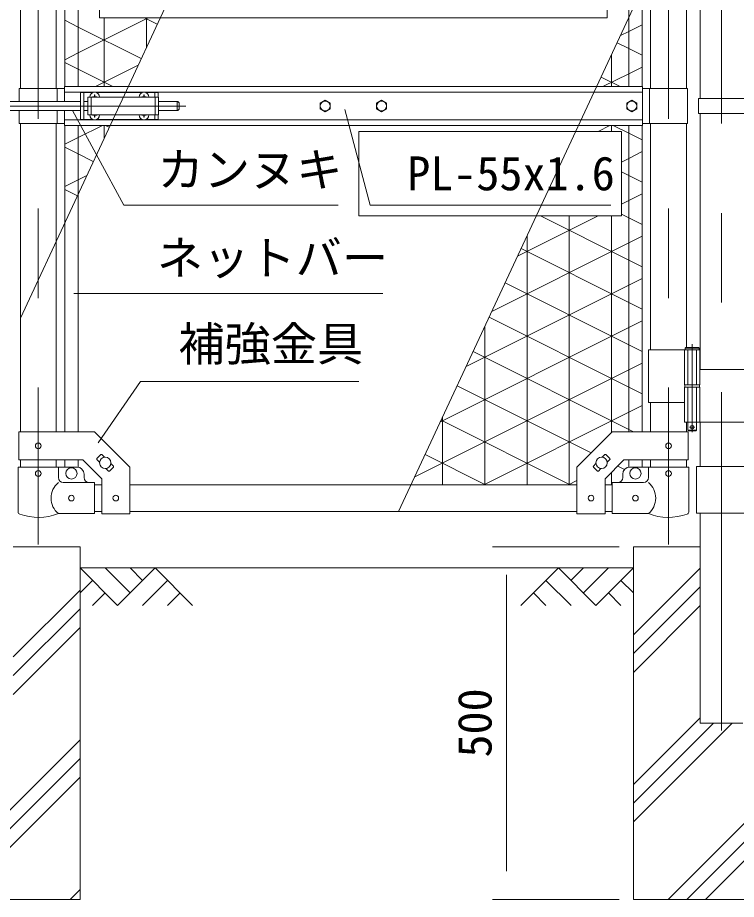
# Model space of a CAD drawing. Units: millimetres, scale not verified. Extents: x -4200 to 4200, y -2970 to 2970.
# Drawn here: x -2683 to -1663, y -1039 to 212 of the extents above; entities that cross this region are included whole.
import ezdxf
from ezdxf.enums import TextEntityAlignment as Align

# ---------------------------------------------------------------- set-up
doc = ezdxf.new("R2010")
doc.units = ezdxf.units.MM
doc.header["$LTSCALE"] = 20
doc.linetypes.add('DASHED', pattern=[7.5, 6, -1.5])
doc.linetypes.add('USER1', pattern=[50.8, 31.75, -6.35, 6.35, -6.35])
for name, color, linetype, lineweight in [('0-1_D-BMK', 2, 'USER1', 13), ('0-2_D-STR1', 1, 'Continuous', 18), ('0-3_D-STR3', 3, 'Continuous', 13), ('0-4_0', 7, 'Continuous', 9), ('0-5_D-DCR-HCH', 7, 'Continuous', 9), ('0-6_D-BGD', 7, 'Continuous', 9), ('0-7_D-STR4', 7, 'Continuous', 9), ('0-8_D-STR-DIM', 7, 'Continuous', 9), ('0-9_D-STR-TXT', 7, 'Continuous', 9), ('0-A_Defpoints', 8, 'Continuous', 18)]:
    doc.layers.add(name, color=color, linetype=linetype, lineweight=lineweight)
doc.styles.add('ＭＳ ゴシック', font='')
doc.styles.get('ＭＳ ゴシック').set_extended_font_data('MS Gothic')

msp = doc.modelspace()

# ---------------------------------------------------------------- linework, layer by layer
at = {"layer": '0-1_D-BMK'}
for p, q in [((-2653.4, 703.1), (-2653.4, -535.29)), ((-1759.2, 703.1), (-1759.2, -535.29)), ((-1684.05, 696.61), (-1684.05, -799.21)), ((-2784.09, 86.37), (-2444.09, 86.37)), ((-1725.64, -251.21), (-1725.64, -376.1)), ((-1729.26, -369.13), (-1722.01, -369.13))]:
    msp.add_line(p, q, dxfattribs=at)
at = {"layer": '0-2_D-STR1'}
for p, q in [((-2678.8, 548.32), (-2678.8, 111.37)), ((-2628, 548.32), (-2628, 111.37)), ((-1784.6, 431.87), (-1784.6, 111.37)), ((-1733.8, 403.87), (-1733.8, 111.37)), ((-1714.3, 403.87), (-1714.3, 96.87)), ((-1714.3, 75.87), (-1714.3, -287.13)), ((-2678.8, 61.37), (-2678.8, -375.58)), ((-2628, 61.37), (-2628, -375.58)), ((-1784.6, 61.37), (-1784.6, -259.13)), ((-1733.8, 61.37), (-1733.8, -256.13)), ((-1784.6, -334.13), (-1784.6, -375.58)), ((-1733.8, -362.13), (-1733.8, -375.58)), ((-1714.3, -362.13), (-1714.3, -424.93)), ((-2678.8, -415.58), (-2678.8, -425.63)), ((-2628, -415.58), (-2628, -425.63)), ((-1784.6, -415.58), (-1784.6, -425.63)), ((-1733.8, -415.58), (-1733.8, -425.63)), ((-2573.4, -450.63), (-2563.4, -450.63)), ((-2523.4, -450.63), (-1889.2, -450.63)), ((-1849.2, -450.63), (-1839.2, -450.63)), ((-2573.4, -488.63), (-2563.4, -488.63)), ((-2523.4, -488.63), (-1889.2, -488.63)), ((-1849.2, -488.63), (-1839.2, -488.63)), ((-1714.3, -490.93), (-1714.3, -788.63)), ((-1714.3, -788.63), (-1653.8, -788.63))]:
    msp.add_line(p, q, dxfattribs=at)
at = {"layer": '0-3_D-STR3'}
for p, q in [((-2615.9, 548.32), (-2615.9, 113.87)), ((-2596.9, 548.32), (-2596.9, 113.87)), ((-1815.7, 548.32), (-1815.7, 113.87)), ((-1796.7, 548.32), (-1796.7, 113.87)), ((-2616.3, 113.87), (-1796.3, 113.87)), ((-2616.3, 92.87), (-2616.3, 113.87)), ((-1796.3, 58.87), (-1796.3, 113.87)), ((-2680.4, 111.37), (-2680.4, 92.87)), ((-2680.4, 111.37), (-2616.3, 111.37)), ((-2626.4, 111.37), (-2626.4, 92.87)), ((-2616.3, 105.87), (-1796.3, 105.87)), ((-2593.4, 105.37), (-2593.4, 67.37)), ((-2593.4, 105.37), (-2575.99, 105.37)), ((-2588.9, 105.37), (-2588.9, 67.37)), ((-2573.79, 102.02), (-2573.81, 100.72)), ((-2573.79, 102.02), (-2573, 102.02)), ((-2573, 102.02), (-2572.98, 100.72)), ((-2570.8, 105.37), (-2505.99, 105.37)), ((-2503.79, 102.02), (-2503.81, 100.72)), ((-2503.79, 102.02), (-2503, 102.02)), ((-2503, 102.02), (-2502.98, 100.72)), ((-2500.8, 105.37), (-2483.4, 105.37)), ((-2487.9, 105.37), (-2487.9, 98.87)), ((-2483.4, 105.37), (-2483.4, 98.87)), ((-1732.2, 111.37), (-1796.3, 111.37)), ((-1786.2, 111.37), (-1786.2, 61.37)), ((-1732.2, 111.37), (-1732.2, 61.37)), ((-2716.75, 92.87), (-2593.4, 92.87)), ((-2588.9, 92.87), (-2582.9, 92.87)), ((-2582.9, 98.87), (-2582.9, 73.87)), ((-2582.9, 98.87), (-2482.9, 98.87)), ((-2575.25, 99.29), (-2576.55, 99.26)), ((-2576.55, 99.26), (-2576.55, 98.87)), ((-2505.25, 99.29), (-2506.55, 99.26)), ((-2506.55, 99.26), (-2506.55, 98.87)), ((-2501.54, 99.29), (-2500.25, 99.26)), ((-2500.25, 99.26), (-2500.25, 98.87)), ((-2482.9, 98.87), (-2482.9, 73.87)), ((-2482.9, 92.87), (-2456.4, 92.87)), ((-2456.4, 92.87), (-2456.4, 79.87)), ((-2453.4, 89.87), (-2453.4, 82.87)), ((-1716.85, 96.87), (-1716.85, 75.87)), ((-1716.85, 96.87), (-1602.05, 96.87)), ((-2716.75, 79.87), (-2593.4, 79.87)), ((-2680.4, 79.87), (-2680.4, 61.37)), ((-2626.4, 79.87), (-2626.4, 61.37)), ((-2616.3, 58.87), (-2616.3, 79.87)), ((-2588.9, 79.87), (-2582.9, 79.87)), ((-2482.9, 79.87), (-2456.4, 79.87)), ((-1716.85, 75.87), (-1602.05, 75.87)), ((-2616.3, 66.87), (-1796.3, 66.87)), ((-2593.4, 67.37), (-2575.99, 67.37)), ((-2582.9, 73.87), (-2482.9, 73.87)), ((-2576.55, 73.47), (-2576.55, 73.87)), ((-2575.25, 73.45), (-2576.55, 73.47)), ((-2573.79, 70.72), (-2573.81, 72.01)), ((-2573.79, 70.72), (-2573, 70.72)), ((-2573, 70.72), (-2572.98, 72.01)), ((-2571.54, 73.45), (-2570.25, 73.47)), ((-2570.8, 67.37), (-2505.99, 67.37)), ((-2570.25, 73.47), (-2570.25, 73.87)), ((-2506.55, 73.47), (-2506.55, 73.87)), ((-2505.25, 73.45), (-2506.55, 73.47)), ((-2503.79, 70.72), (-2503.81, 72.01)), ((-2503.79, 70.72), (-2503, 70.72)), ((-2503, 70.72), (-2502.98, 72.01)), ((-2501.54, 73.45), (-2500.25, 73.47)), ((-2500.8, 67.37), (-2483.4, 67.37)), ((-2500.25, 73.47), (-2500.25, 73.87)), ((-2487.9, 73.87), (-2487.9, 67.37)), ((-2483.4, 73.87), (-2483.4, 67.37)), ((-2680.4, 61.37), (-2616.3, 61.37)), ((-2616.3, 58.87), (-1796.3, 58.87)), ((-2615.9, 58.87), (-2615.9, -375.58)), ((-2596.9, 58.87), (-2596.9, -375.58)), ((-1815.7, 58.87), (-1815.7, -375.58)), ((-1796.7, 58.87), (-1796.7, -375.58)), ((-1732.2, 61.37), (-1796.3, 61.37)), ((-1787.75, -259.13), (-1787.75, -334.13)), ((-1787.75, -259.13), (-1714.84, -259.13)), ((-1736.44, -259.13), (-1736.44, -309.13)), ((-1715.64, -257.13), (-1735.64, -257.13)), ((-1734.64, -256.13), (-1716.64, -256.13)), ((-1715.64, -257.13), (-1716.64, -256.13)), ((-1715.64, -257.13), (-1715.64, -259.13)), ((-1714.84, -259.13), (-1714.84, -309.13)), ((-1714.84, -287.13), (-1650.5, -287.13)), ((-1736.44, -309.13), (-1714.84, -309.13)), ((-1736.44, -312.13), (-1714.84, -312.13)), ((-1736.44, -312.13), (-1736.44, -362.13)), ((-1736.14, -309.13), (-1736.14, -312.13)), ((-1736.14, -312.13), (-1715.14, -312.13)), ((-1715.14, -309.13), (-1715.14, -312.13)), ((-1714.84, -312.13), (-1714.84, -362.13)), ((-1787.75, -334.13), (-1736.55, -334.13)), ((-1736.44, -362.13), (-1650.5, -362.13)), ((-1731.64, -362.13), (-1731.64, -373.13)), ((-1730.64, -374.13), (-1731.64, -373.13)), ((-1730.64, -374.13), (-1720.64, -374.13)), ((-1720.64, -374.13), (-1719.64, -373.13)), ((-2681.1, -415.58), (-2681.1, -375.58)), ((-1731.5, -415.58), (-1731.5, -375.58)), ((-2570.06, -413.57), (-2564.41, -407.92)), ((-2562.99, -407.92), (-2559.28, -411.63)), ((-1849.6, -407.92), (-1853.32, -411.63)), ((-1842.53, -413.57), (-1848.19, -407.92)), ((-2681.1, -415.58), (-2589.96, -415.58)), ((-2615.9, -415.58), (-2615.9, -425.63)), ((-2596.9, -415.58), (-2596.9, -425.63)), ((-2589.96, -415.58), (-2563.4, -442.15)), ((-2570.06, -414.99), (-2566.35, -418.7)), ((-2550.44, -420.46), (-2546.73, -424.18)), ((-1862.15, -420.46), (-1865.86, -424.18)), ((-1822.63, -415.58), (-1849.2, -442.15)), ((-1842.53, -414.99), (-1846.24, -418.7)), ((-1731.5, -415.58), (-1822.63, -415.58)), ((-1815.7, -415.58), (-1815.7, -425.63)), ((-1796.7, -415.58), (-1796.7, -425.63)), ((-1719.75, -424.93), (-1629.05, -424.93)), ((-1719.75, -424.93), (-1719.75, -490.93)), ((-2681.95, -425.63), (-2624.85, -425.63)), ((-2681.95, -425.63), (-2681.95, -489.33)), ((-2624.85, -425.63), (-2624.85, -440.63)), ((-2624.85, -425.63), (-2598.4, -425.63)), ((-2588.4, -440.63), (-2588.4, -435.63)), ((-2557.52, -427.53), (-2553.8, -431.25)), ((-2552.39, -431.25), (-2546.73, -425.59)), ((-2523.4, -491.83), (-2523.4, -425.58)), ((-1889.2, -491.83), (-1889.2, -425.58)), ((-1860.21, -431.25), (-1865.86, -425.59)), ((-1855.08, -427.53), (-1858.79, -431.25)), ((-1824.2, -440.63), (-1824.2, -435.63)), ((-1787.75, -425.63), (-1814.2, -425.63)), ((-1730.65, -425.63), (-1787.75, -425.63)), ((-1787.75, -425.63), (-1787.75, -440.63)), ((-1730.65, -425.63), (-1730.65, -489.33)), ((-2573.4, -447.63), (-2617.85, -447.63)), ((-2573.4, -491.63), (-2573.4, -447.63)), ((-2563.4, -491.83), (-2563.4, -442.15)), ((-1849.2, -491.83), (-1849.2, -442.15)), ((-1839.2, -447.63), (-1794.75, -447.63)), ((-1839.2, -491.63), (-1839.2, -447.63)), ((-2573.4, -491.63), (-2624.85, -491.63)), ((-2563.4, -491.83), (-2523.4, -491.83)), ((-1849.2, -491.83), (-1889.2, -491.83)), ((-1839.2, -491.63), (-1787.75, -491.63)), ((-1719.75, -490.93), (-1604.05, -490.93))]:
    msp.add_line(p, q, dxfattribs=at)
at = {"layer": '0-3_D-STR3', "linetype": 'DASHED'}
for p, q in [((-2578.4, 98.87), (-2578.4, 73.87)), ((-2487.4, 98.87), (-2487.4, 73.87)), ((-1731.94, -259.13), (-1731.94, -309.13)), ((-1719.34, -259.13), (-1719.34, -309.13)), ((-1731.94, -312.13), (-1731.94, -362.13)), ((-1719.34, -312.13), (-1719.34, -362.13))]:
    msp.add_line(p, q, dxfattribs=at)
at = {"layer": '0-3_D-STR3'}
for points in [[(-2571.54, 99.29), (-2570.25, 99.26), (-2570.25, 98.87)], [(-1734.64, -256.13), (-1735.64, -257.13), (-1735.64, -259.13)], [(-1719.64, -362.13), (-1719.64, -373.13), (-1731.64, -373.13)], [(-2681.1, -375.58), (-2573.4, -375.58), (-2523.4, -425.58)], [(-1731.5, -375.58), (-1839.2, -375.58), (-1889.2, -425.58)]]:
    msp.add_lwpolyline(points, dxfattribs=at)
for points in [[(-2246.3, 94.47), (-2253.31, 90.42), (-2253.31, 82.32), (-2246.3, 78.27), (-2239.28, 82.32), (-2239.28, 90.42)], [(-2166.3, 94.47), (-2173.31, 90.42), (-2173.31, 82.32), (-2166.3, 78.27), (-2159.28, 82.32), (-2159.28, 90.42)], [(-1811.3, 94.47), (-1818.31, 90.42), (-1818.31, 82.32), (-1811.3, 78.27), (-1804.28, 82.32), (-1804.28, 90.42)]]:
    msp.add_lwpolyline(points, close=True, dxfattribs=at)
for centre, radius in [((-2246.3, 86.37), 7.03), ((-2166.3, 86.37), 7.03), ((-1811.3, 86.37), 7.03), ((-1725.64, -369.13), 2.5), ((-2653.4, -395.58), 4), ((-1759.2, -395.58), 4), ((-2558.4, -419.58), 8), ((-1854.2, -419.58), 8), ((-2653.4, -434.63), 4), ((-2606.4, -434.63), 8), ((-1806.2, -434.63), 8), ((-1759.2, -434.63), 4), ((-2606.4, -469.63), 4), ((-2543.4, -469.58), 4), ((-1869.2, -469.58), 4), ((-1806.2, -469.63), 4)]:
    msp.add_circle(centre, radius, dxfattribs=at)
for centre, radius, start, end in [((-2573.4, 98.87), 7, 0, 180), ((-2575.3, 100.77), 1.49, 270, 0), ((-2571.49, 100.77), 1.49, 180, 270), ((-2503.4, 98.87), 7, 0, 180), ((-2505.3, 100.77), 1.49, 270, 0), ((-2501.49, 100.77), 1.49, 180, 270), ((-2456.4, 89.87), 3, 0, 90), ((-2456.4, 82.87), 3, 270, 0), ((-2573.4, 73.87), 7, 180, 0), ((-2575.3, 71.96), 1.49, 0, 90), ((-2571.49, 71.96), 1.49, 90, 180), ((-2503.4, 73.87), 7, 180, 0), ((-2505.3, 71.96), 1.49, 0, 90), ((-2501.49, 71.96), 1.49, 90, 180), ((-2563.7, -408.62), 1, 45, 135), ((-1848.89, -408.62), 1, 45, 135), ((-2569.36, -414.28), 1, 135, 225), ((-2547.44, -424.89), 1, 315, 45), ((-1865.16, -424.89), 1, 135, 225), ((-1843.24, -414.28), 1, 315, 45), ((-2598.4, -435.63), 10, 0, 90), ((-2553.09, -430.54), 1, 225, 315), ((-1859.5, -430.54), 1, 225, 315), ((-1814.2, -435.63), 10, 90, 180), ((-2606.65, -469.63), 28.55, 129.59418, 230.40582), ((-2617.85, -440.63), 7, 180, 270), ((-2581.4, -440.63), 7, 180, 270), ((-1831.2, -440.63), 7, 270, 0), ((-1794.75, -440.63), 7, 270, 0), ((-1805.94, -469.63), 28.55, 309.59418, 50.40582), ((-2678.65, -489.33), 3.3, 180, 250.77949), ((-2653.4, -416.9), 80, 250.77949, 290.9084), ((-1759.2, -416.9), 80, 249.0916, 289.22051), ((-1733.95, -489.33), 3.3, 289.22051, 0)]:
    msp.add_arc(centre, radius, start, end, dxfattribs=at)
at = {"layer": '0-4_0'}
for p, q in [((-2560, 113.87), (-2560, 211.37)), ((-2484.5, 202.23), (-2502.77, 211.37)), ((-2500, 168.99), (-2500, 211.37)), ((-1840, 113.87), (-1840, 159.42)), ((-2572.31, 113.87), (-2511.53, 144.25)), ((-1827.77, 113.87), (-1854.91, 127.44)), ((-2560, 40.32), (-2560, 58.87)), ((-2552.56, 56.27), (-2557.77, 58.87)), ((-1859.13, 50.46), (-1842.31, 58.87)), ((-1840, 50.46), (-1840, 58.87)), ((-1815.7, -12.17), (-1826.07, -6.98)), ((-1796.7, -21.67), (-1815.7, -12.17)), ((-2597.94, -41.05), (-2615.9, -32.07)), ((-1973.41, -126.69), (-1859.13, -69.54)), ((-1900, -450.63), (-1900, -69.54)), ((-1840, -376.39), (-1840, -69.54)), ((-1815.7, -72.17), (-1826.07, -66.98)), ((-1796.7, -81.67), (-1815.7, -72.17)), ((-1960, -450.63), (-1960, -97.92)), ((-1815.7, -107.83), (-1796.7, -98.33)), ((-2009.9, -204.93), (-1815.7, -107.83)), ((-1815.7, -192.17), (-1968.36, -115.84)), ((-1815.7, -167.83), (-1796.7, -158.33)), ((-2046.38, -283.17), (-1815.7, -167.83)), ((-1815.7, -252.17), (-1991.04, -164.49)), ((-1796.7, -201.67), (-1815.7, -192.17)), ((-1815.7, -312.17), (-2013.73, -213.15)), ((-1815.7, -227.83), (-1796.7, -218.33)), ((-2082.87, -361.41), (-1815.7, -227.83)), ((-2020, -450.63), (-2020, -226.59)), ((-1796.7, -261.67), (-1815.7, -252.17)), ((-1815.7, -287.83), (-1796.7, -278.33)), ((-2119.35, -439.66), (-1815.7, -287.83)), ((-1869.09, -405.47), (-2059.11, -310.46)), ((-1796.7, -321.67), (-1815.7, -312.17)), ((-1898.77, -450.63), (-2081.8, -359.12)), ((-2080, -450.63), (-2080, -355.26)), ((-2018.77, -450.63), (-2104.49, -407.77)), ((-1821.79, -429.12), (-1831.37, -424.33)), ((-1840, -450.63), (-1840, -432.96)), ((-1901.31, -450.63), (-1889.2, -444.58))]:
    msp.add_line(p, q, dxfattribs=at)
for points in [[(-2615.9, 152.07), (-2596.9, 161.57), (-2497.31, 211.37)], [(-2507.19, 153.58), (-2596.9, 198.43), (-2615.9, 207.93)], [(-1827.47, 186.28), (-1815.7, 192.17), (-1796.7, 201.67)], [(-1796.7, 158.33), (-1815.7, 167.83), (-1832.22, 176.1)], [(-2547.77, 113.87), (-2596.9, 138.43), (-2615.9, 147.93)], [(-1852.31, 113.87), (-1815.7, 132.17), (-1796.7, 141.67)], [(-2615.9, 32.07), (-2596.9, 41.57), (-2562.31, 58.87)], [(-1796.7, 38.33), (-1815.7, 47.83), (-1837.77, 58.87)], [(-2575.25, 7.61), (-2596.9, 18.43), (-2615.9, 27.93)], [(-1826.07, 6.99), (-1815.7, 12.17), (-1796.7, 21.67)], [(-2615.9, -27.93), (-2596.9, -18.43), (-2584.5, -12.23)], [(-1826.07, -53.01), (-1815.7, -47.83), (-1796.7, -38.33)], [(-1796.7, -141.67), (-1815.7, -132.17), (-1940.95, -69.54)], [(-1808.87, -375.58), (-1815.7, -372.17), (-2036.42, -261.81)], [(-2021.31, -450.63), (-1815.7, -347.83), (-1796.7, -338.33)]]:
    msp.add_lwpolyline(points, dxfattribs=at)
at = {"layer": '0-5_D-DCR-HCH'}
for p, q in [((-2540.83, -621.84), (-2594.05, -568.63)), ((-2523.1, -604.11), (-2558.57, -568.63)), ((-2487.62, -568.63), (-2540.83, -621.84)), ((-2505.27, -586.46), (-2523.1, -568.63)), ((-2487.62, -568.63), (-2434.41, -621.84)), ((-1915.47, -568.63), (-1968.68, -621.84)), ((-1915.47, -568.63), (-1862.26, -621.84)), ((-1897.73, -586.37), (-1880, -568.63)), ((-1880, -604.11), (-1844.52, -568.63)), ((-1862.26, -621.84), (-1809.05, -568.63)), ((-1809.05, -663.67), (-1714.3, -568.92)), ((-2576.31, -586.37), (-2594.05, -604.03)), ((-2469.88, -586.37), (-2505.52, -621.84)), ((-1933.21, -586.37), (-1897.57, -621.84)), ((-1826.78, -586.37), (-1809.05, -604.03)), ((-2688.8, -694.9), (-2594.05, -600.15)), ((-1809.05, -690.19), (-1714.3, -595.44)), ((-2558.57, -604.11), (-2576.39, -621.84)), ((-2452.15, -604.11), (-2469.97, -621.84)), ((-1950.94, -604.11), (-1933.13, -621.84)), ((-1844.52, -604.11), (-1826.7, -621.84)), ((-1809.05, -716.71), (-1714.3, -621.96)), ((-2688.8, -721.41), (-2594.05, -626.66)), ((-2688.8, -747.93), (-2594.05, -653.18)), ((-1809.05, -875.81), (-1714.3, -781.06)), ((-1809.05, -928.84), (-1668.84, -788.63)), ((-1809.05, -902.32), (-1695.36, -788.63)), ((-2820.4, -1038.63), (-2594.05, -812.28)), ((-2793.88, -1038.63), (-2594.05, -838.79)), ((-1759.74, -1038.63), (-1559.05, -837.94)), ((-2767.37, -1038.63), (-2594.05, -865.31)), ((-1733.22, -1038.63), (-1559.05, -864.45)), ((-1706.71, -1038.63), (-1559.05, -890.97)), ((-2608.27, -1038.63), (-2594.05, -1024.41))]:
    msp.add_line(p, q, dxfattribs=at)
at = {"layer": '0-6_D-BGD'}
msp.add_line((-2594.05, -568.63), (-1809.05, -568.63), dxfattribs=at)
at = {"layer": '0-7_D-STR4'}
for p, q in [((-2688.8, -538.63), (-2594.05, -538.63)), ((-2594.05, -538.63), (-2594.05, -1038.63)), ((-1809.05, -538.63), (-1809.05, -1038.63)), ((-1714.3, -538.63), (-1809.05, -538.63)), ((-2844.05, -1038.63), (-2594.05, -1038.63)), ((-1809.05, -1038.63), (-1559.05, -1038.63))]:
    msp.add_line(p, q, dxfattribs=at)
at = {"layer": '0-8_D-STR-DIM'}
for p, q in [((-1829.05, -538.63), (-2009.05, -538.63)), ((-1989.05, -578.63), (-1989.05, -998.63)), ((-1829.05, -1038.63), (-2009.05, -1038.63))]:
    msp.add_line(p, q, dxfattribs=at)
at = {"layer": '0-9_D-STR-TXT'}
msp.add_line((-2164.55, -179.44), (-2603.14, -179.44), dxfattribs=at)
for points in [[(-2228.03, -54.32), (-2532, -54.32), (-2604.8, 80.08)], [(-1841.11, -54.32), (-2182.39, -54.32), (-2218.49, 81.26)], [(-2198.49, -304.05), (-2508.55, -304.05), (-2568.26, -391.19)]]:
    msp.add_lwpolyline(points, dxfattribs=at)
at = {"layer": '0-A_Defpoints'}
for p, q in [((-2270.4, 661.37), (-2678.8, -214.44)), ((-1733.8, 387.18), (-2142.19, -488.63))]:
    msp.add_line(p, q, dxfattribs=at)
for points in [[(-2566.3, 211.37), (-2566.3, 461.37), (-1846.3, 461.37), (-1846.3, 211.37)], [(-1826.07, 50.46), (-2198.66, 50.46), (-2198.66, -69.54), (-1826.07, -69.54)]]:
    msp.add_lwpolyline(points, close=True, dxfattribs=at)

# ---------------------------------------------------------------- texts
at = {"layer": '0-8_D-STR-DIM', "style": 'ＭＳ ゴシック'}
msp.add_text('500', height=48.09, rotation=90, dxfattribs=at).set_placement((-1995.79, -837.51), align=Align.BOTTOM_LEFT)
at = {"layer": '0-9_D-STR-TXT', "style": 'ＭＳ ゴシック'}
for s, p in [('カンヌキ', (-2484.12, -42.24)), ('PL-55x1.6', (-2129.94, -47.57)), ('ネットバー', (-2485.11, -167.49)), ('補強金具', (-2454.58, -289.43))]:
    msp.add_text(s, height=48.09, dxfattribs=at).set_placement(p, align=Align.BOTTOM_LEFT)

doc.saveas('drawing.dxf')
